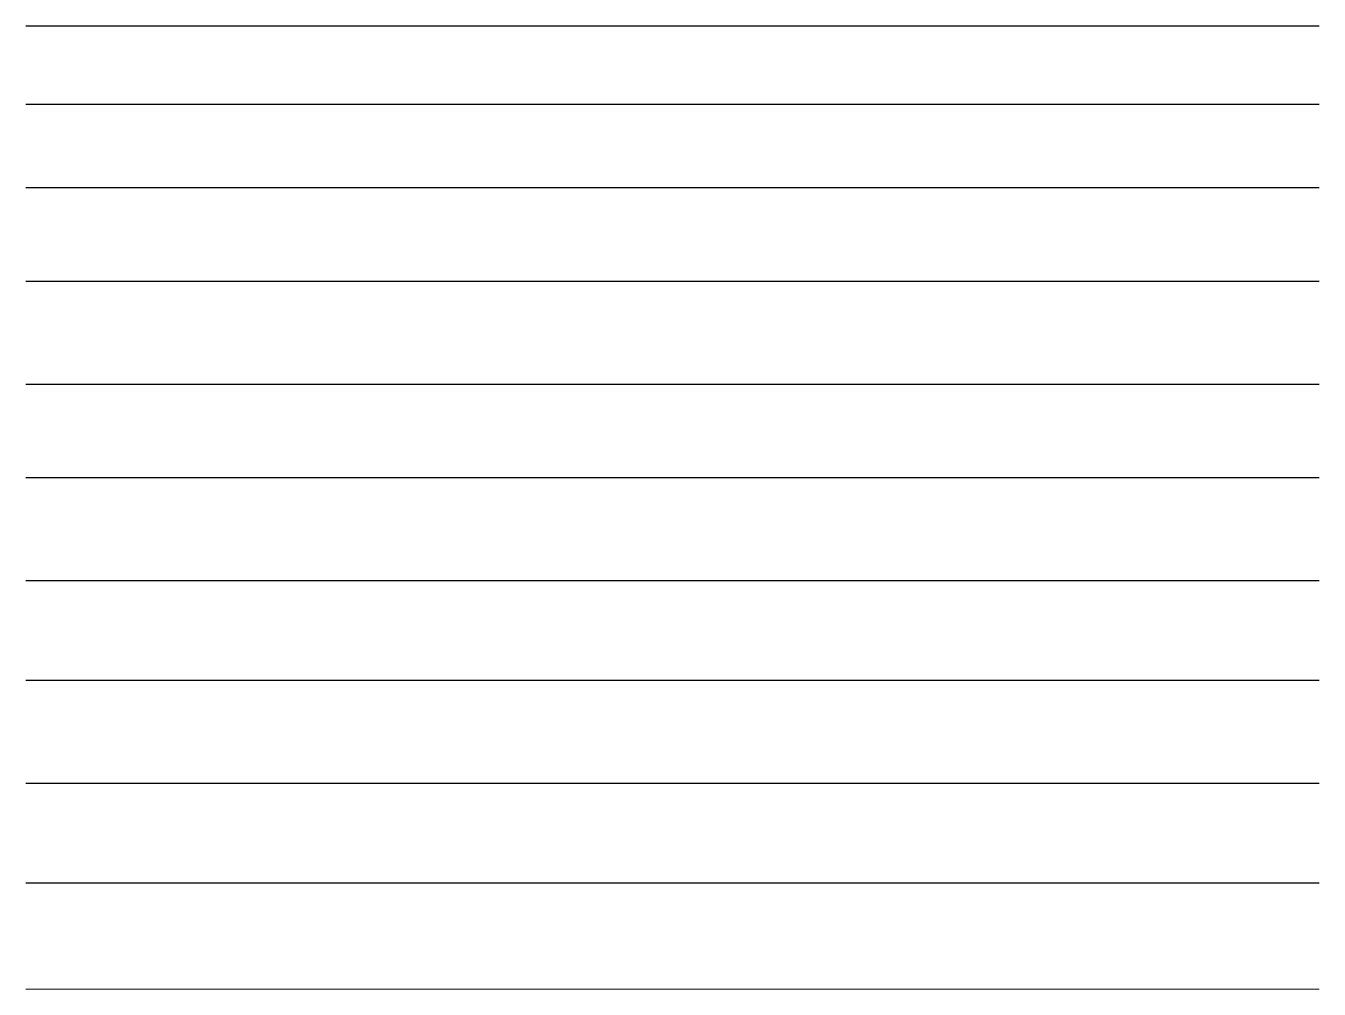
# Model space of a CAD drawing. Extents: x 2282 to 12463, y 760 to 16806.
# Drawn here: x 10482 to 12463, y 15331 to 16806 of the extents above; entities that cross this region are included whole.
import ezdxf

# ---------------------------------------------------------------- set-up
doc = ezdxf.new("R2010")
doc.units = 0
doc.linetypes.add('DASHED', pattern=[0.75, 0.5, -0.25])
for name, color, linetype in [('SARR_2.2x10', 60, 'Continuous'), ('SARR_2.2x15', 61, 'Continuous'), ('SARR_2.2x20', 80, 'Continuous'), ('SARR_2.2x6.3', 41, 'Continuous'), ('SARR_2.2x7', 40, 'Continuous'), ('SARR_3.5x10', 121, 'Continuous'), ('SARR_3.5x7', 81, 'Continuous'), ('SARR_7x10', 140, 'Continuous'), ('SARR_EDITAR', 141, 'Continuous'), ('SARRAFO', 251, 'Continuous')]:
    doc.layers.add(name, color=color, linetype=linetype)
doc.layers.add('SARRAFO DE PRESSAO', color=251, linetype='DASHED', lineweight=9)

msp = doc.modelspace()

# ---------------------------------------------------------------- linework, layer by layer
at = {"layer": 'SARR_2.2x10', "linetype": 'ByBlock'}
msp.add_line((10482.01, 16559.05), (12463.1, 16559.05), dxfattribs=at)
at = {"layer": 'SARR_2.2x15', "linetype": 'ByBlock'}
msp.add_line((10482.01, 16415.5), (12463.1, 16415.5), dxfattribs=at)
at = {"layer": 'SARR_2.2x20', "linetype": 'ByBlock'}
msp.add_line((10482.01, 16257.35), (12463.1, 16257.35), dxfattribs=at)
at = {"layer": 'SARR_2.2x6.3', "linetype": 'ByBlock'}
msp.add_line((10482.01, 16806.43), (12463.1, 16806.43), dxfattribs=at)
at = {"layer": 'SARR_2.2x7', "linetype": 'ByBlock'}
msp.add_line((10482.01, 16686.45), (12463.1, 16686.45), dxfattribs=at)
at = {"layer": 'SARR_3.5x10', "linetype": 'ByBlock'}
msp.add_line((10482.01, 15956.73), (12463.1, 15956.73), dxfattribs=at)
at = {"layer": 'SARR_3.5x7', "linetype": 'ByBlock'}
msp.add_line((10482.01, 16114.4), (12463.1, 16114.4), dxfattribs=at)
at = {"layer": 'SARR_7x10', "linetype": 'ByBlock'}
msp.add_line((10482.01, 15803.96), (12463.1, 15803.96), dxfattribs=at)
at = {"layer": 'SARR_EDITAR', "linetype": 'ByBlock'}
msp.add_line((10482.01, 15646.29), (12463.1, 15646.29), dxfattribs=at)
at = {"layer": 'SARRAFO', "linetype": 'ByBlock'}
msp.add_line((10482.01, 15493.52), (12463.1, 15493.52), dxfattribs=at)
at = {"layer": 'SARRAFO DE PRESSAO', "linetype": 'ByBlock'}
msp.add_line((10482.01, 15330.94), (12463.1, 15330.94), dxfattribs=at)

doc.saveas('drawing.dxf')
